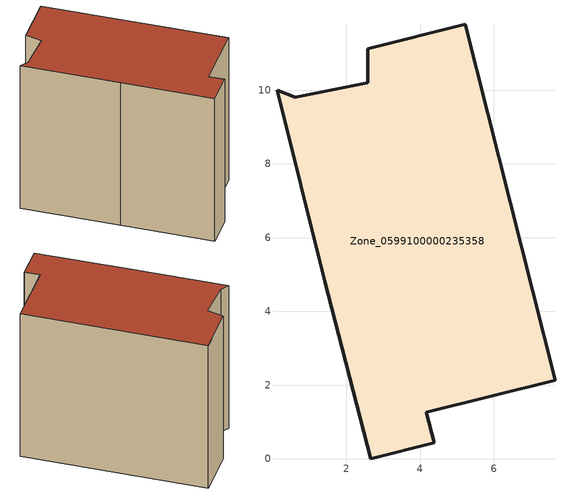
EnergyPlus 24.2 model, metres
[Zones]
Zone_0599100000235358
 floor ground (C_G): 0.61,9.81 2.58,10.19 2.58,11.12 5.23,11.79 7.66,2.13 4.17,1.26 4.38,0.43 2.66,0 1.42,4.82 0.12,9.99 z0
 wall outside (C_F): 1.42,4.82 2.66,0 4.38,0.43 4.17,1.26 7.66,2.13 5.23,11.79 2.58,11.12 2.58,10.19 0.61,9.81 0.12,9.99 1.42,4.82 z0:8.8
 roof outside (C_R): 2.58,10.19 0.61,9.81 0.12,9.99 1.42,4.82 2.66,0 4.38,0.43 4.17,1.26 7.66,2.13 5.23,11.79 2.58,11.12 z8.8
[BUILDING]
Pand.0599100000235358: North Axis=0; Terrain=City; Loads Convergence Tolerance Value=0.04; Temperature Convergence Tolerance Value=0.4; Solar Distribution=FullExterior; Maximum Number of Warmup Days=25; Minimum Number of Warmup Days=1
[Site:Location]
Rotterdam.The.Hague.AP_ZH_NLD Design_Conditions: Latitude=51.96; Longitude=4.45; Time Zone=1; Elevation=-4.5
[SITE:GROUNDTEMPERATURE:BUILDINGSURFACE]
18, 18, 18, 18, 18, 18, 18, 18, 18, 18, 18, 18
[MATERIAL] Thermal Absorptance=0.9; Solar Absorptance=0.7; Visible Absorptance=0.7
Name | Roughness | Thickness | Conductivity | Density | Specific Heat
G.TI.1975-1991 | MediumSmooth | 0.15 | 0.288461 | 540 | 1210
F.TI.1975-1991 | Rough | 0.3 | 0.230769 | 1920 | 840
R.TI.1975-1991 | MediumRough | 0.2 | 0.153846 | 1500 | 1000
[CONSTRUCTION]
C_G: G.TI.1975-1991
C_F: F.TI.1975-1991
C_R: R.TI.1975-1991
[ZONE]
Zone_0599100000235358: Type=1; Multiplier=1; Ceiling Height=Autocalculate; Volume=Autocalculate; Floor Area=autocalculate; Part of Total Floor Area=Yes
[ZONEINFILTRATION:DESIGNFLOWRATE]
Infil_Zone_0599100000235358: Zone or ZoneList or Space or SpaceList=Zone_0599100000235358; Schedule=AlwaysOn; Design Flow Rate Calculation Method=Flow/Area; Flow Rate per Floor Area=0.003; Constant Term Coefficient=1; Temperature Term Coefficient=0; Velocity Term Coefficient=0; Velocity Squared Term Coefficient=0
[HVACTEMPLATE:ZONE:IDEALLOADSAIRSYSTEM]
Zone_0599100000235358: Maximum Heating Supply Air Temperature=50; Minimum Cooling Supply Air Temperature=13; Maximum Heating Supply Air Humidity Ratio=0.0156; Minimum Cooling Supply Air Humidity Ratio=0.0077; Heating Limit=NoLimit; Cooling Limit=NoLimit; Dehumidification Control Type=ConstantSensibleHeatRatio; Cooling Sensible Heat Ratio=0.7; Dehumidification Setpoint=60; Humidification Control Type=None; Humidification Setpoint=30; Outdoor Air Method=None; Outdoor Air Flow Rate per Person=0.00944; Outdoor Air Flow Rate per Zone Floor Area=0; Outdoor Air Flow Rate per Zone=0; Demand Controlled Ventilation Type=None; Outdoor Air Economizer Type=NoEconomizer; Heat Recovery Type=None; Sensible Heat Recovery Effectiveness=0.7; Latent Heat Recovery Effectiveness=0.65
[ZONECONTROL:THERMOSTAT]
ThermostatControl_Zone_0599100000235358: Zone or ZoneList=Zone_0599100000235358; Control Type Schedule=DualSetpointControlType; Control 1=Thermostat_Zone_0599100000235358; Temperature Difference Between Cutout And Setpoint=0
[THERMOSTATSETPOINT:DUALSETPOINT]
Thermostat_Zone_0599100000235358: Heating Setpoint Temperature Schedule=HeatingSetpoint_Zone_0599100000235358; Cooling Setpoint Temperature Schedule=CoolingSetpoint_Zone_0599100000235358
[SCHEDULE:COMPACT]
HeatingSetpoint_Zone_0599100000235358: Through: 12/31, For: AllDays, Until: 24:00, 21
CoolingSetpoint_Zone_0599100000235358: Through: 12/31, For: AllDays, Until: 24:00, 24
DualSetpointControlType: Through: 12/31, For: AllDays, Until: 24:00, 4
AlwaysOn: Through: 12/31, For: AllDays, Until: 24:00, 1
